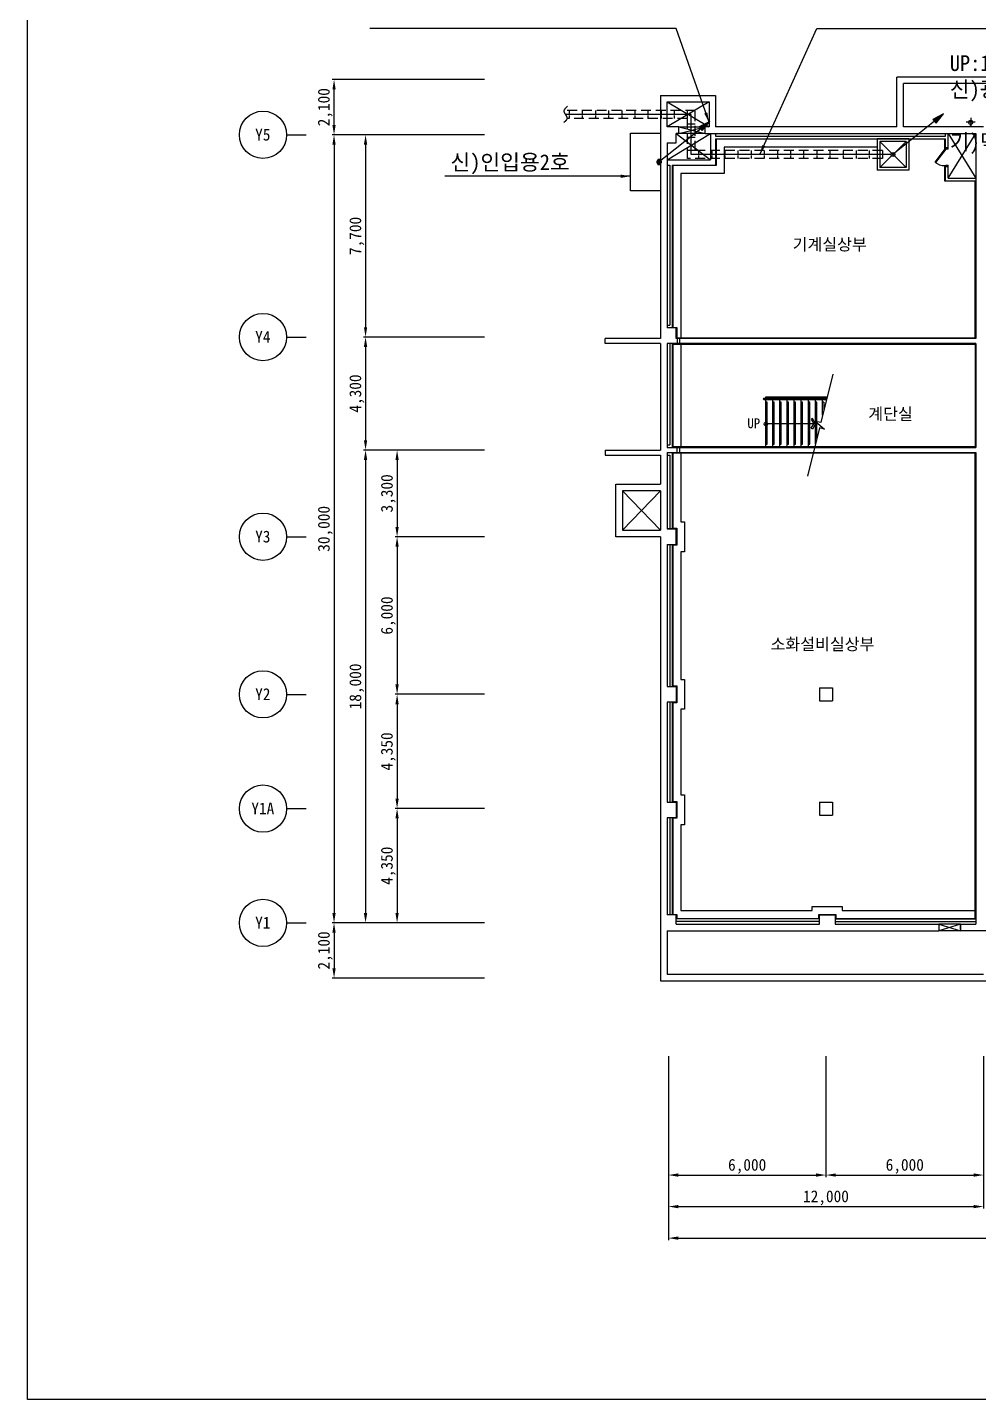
# Model space of a CAD drawing. Header units: millimetres. Extents: x 441907 to 561307, y -193154 to -97320.
# Drawn here: x 441907 to 478113, y -193154 to -140921 of the extents above; entities that cross this region are included whole.
import ezdxf
from ezdxf.enums import TextEntityAlignment as Align

# ---------------------------------------------------------------- set-up
doc = ezdxf.new("R2010")
doc.units = ezdxf.units.MM
doc.linetypes.add('HIDDEN2', pattern=[0.1875, 0.125, -0.0625])
for name, color, linetype in [('TT-TRAY', 4, 'Continuous'), ('TZ-BASE', 253, 'Continuous'), ('TZ-DIMS', 1, 'Continuous'), ('TZ-LEAL', 1, 'Continuous'), ('TZ-LEAT', 3, 'Continuous'), ('TZ-SYMB', 2, 'Continuous'), ('TZ-TEX2', 3, 'Continuous')]:
    doc.layers.add(name, color=color, linetype=linetype)
doc.layers.add('TX-PAPR', color=2, linetype='Continuous', plot=False)
doc.styles.get("Standard").update_dxf_attribs({"font": 'GulimChe.ttf'})
doc.dimstyles.new('D150', dxfattribs={"dimscale": 150, "dimtxt": 3, "dimasz": 2.5, "dimexe": 0.5, "dimexo": 0.5, "dimgap": 0.5, "dimtad": 1, "dimdec": 0, "dimzin": 1, "dimdsep": 46, "dimlunit": 6, "dimtxsty": 'Standard', "dimcen": 1, "dimclrd": 1, "dimclre": 1, "dimclrt": 3, "dimadec": 0, "dimazin": 0, "dimtfac": 1, "dimtdec": 0, "dimtix": 1, "dimtmove": 2, "dimatfit": 3, "dimfxl": 0, "dimtvp": 2, "dimlwd": -1, "dimlwe": -1, "dimarcsym": 0})

# ---------------------------------------------------------------- blocks, each defined once
blk = doc.blocks.new('*D681')
at = {"layer": 'DEFPOINTS', "color": 0}
for p in [(459378, -145008), (454778, -152708), (459378, -152708)]:
    blk.add_point(p, dxfattribs=at)
at = {"layer": 'TZ-DIMS', "color": 1}
for p, q in [((459303, -145008), (454703, -145008)), ((454778, -145383), (454778, -152333)), ((459303, -152708), (454703, -152708))]:
    blk.add_line(p, q, dxfattribs=at)
for points in [[(454715, -145383), (454840, -145383), (454778, -145008)], [(454715, -152333), (454840, -152333), (454778, -152708)]]:
    blk.add_solid(points, dxfattribs=at)
at = {"layer": 'TZ-DIMS', "color": 3, "insert": (454445, -148858), "char_height": 450, "attachment_point": 5, "rotation": 90}
blk.add_mtext('7,700', dxfattribs=at)
blk = doc.blocks.new('*D682')
at = {"layer": 'DEFPOINTS', "color": 0}
for p in [(459378, -160308), (455978, -166308), (459378, -166308)]:
    blk.add_point(p, dxfattribs=at)
at = {"layer": 'TZ-DIMS', "color": 1}
for p, q in [((459303, -160308), (455903, -160308)), ((455978, -160683), (455978, -165933)), ((459303, -166308), (455903, -166308))]:
    blk.add_line(p, q, dxfattribs=at)
for points in [[(455915, -160683), (456040, -160683), (455978, -160308)], [(455915, -165933), (456040, -165933), (455978, -166308)]]:
    blk.add_solid(points, dxfattribs=at)
at = {"layer": 'TZ-DIMS', "color": 3, "insert": (455645, -163308), "char_height": 450, "attachment_point": 5, "rotation": 90}
blk.add_mtext('6,000', dxfattribs=at)
blk = doc.blocks.new('*D683')
at = {"layer": 'DEFPOINTS', "color": 0}
for p in [(459378, -157008), (454778, -175008), (459378, -175008)]:
    blk.add_point(p, dxfattribs=at)
at = {"layer": 'TZ-DIMS', "color": 1}
for p, q in [((459303, -157008), (454703, -157008)), ((454778, -157383), (454778, -174633)), ((459303, -175008), (454703, -175008))]:
    blk.add_line(p, q, dxfattribs=at)
for points in [[(454715, -157383), (454840, -157383), (454778, -157008)], [(454715, -174633), (454840, -174633), (454778, -175008)]]:
    blk.add_solid(points, dxfattribs=at)
at = {"layer": 'TZ-DIMS', "color": 3, "insert": (454444, -166008), "char_height": 450, "attachment_point": 5, "rotation": 90}
blk.add_mtext('18,000', dxfattribs=at)
blk = doc.blocks.new('*D684')
at = {"layer": 'DEFPOINTS', "color": 0}
for p in [(459378, -152708), (454778, -157008), (459378, -157008)]:
    blk.add_point(p, dxfattribs=at)
at = {"layer": 'TZ-DIMS', "color": 1}
for p, q in [((459303, -152708), (454703, -152708)), ((454778, -153083), (454778, -156633)), ((459303, -157008), (454703, -157008))]:
    blk.add_line(p, q, dxfattribs=at)
for points in [[(454715, -153083), (454840, -153083), (454778, -152708)], [(454715, -156633), (454840, -156633), (454778, -157008)]]:
    blk.add_solid(points, dxfattribs=at)
at = {"layer": 'TZ-DIMS', "color": 3, "insert": (454444, -154858), "char_height": 450, "attachment_point": 5, "rotation": 90}
blk.add_mtext('4,300', dxfattribs=at)
blk = doc.blocks.new('*D685')
at = {"layer": 'DEFPOINTS', "color": 0}
for p in [(459378, -157008), (455978, -160308), (459378, -160308)]:
    blk.add_point(p, dxfattribs=at)
at = {"layer": 'TZ-DIMS', "color": 1}
for p, q in [((459303, -157008), (455903, -157008)), ((455978, -157383), (455978, -159933)), ((459303, -160308), (455903, -160308))]:
    blk.add_line(p, q, dxfattribs=at)
for points in [[(455915, -157383), (456040, -157383), (455978, -157008)], [(455915, -159933), (456040, -159933), (455978, -160308)]]:
    blk.add_solid(points, dxfattribs=at)
at = {"layer": 'TZ-DIMS', "color": 3, "insert": (455645, -158658), "char_height": 450, "attachment_point": 5, "rotation": 90}
blk.add_mtext('3,300', dxfattribs=at)
blk = doc.blocks.new('*D686')
at = {"layer": 'DEFPOINTS', "color": 0}
for p in [(466304, -180008), (534304, -180008), (534304, -187008)]:
    blk.add_point(p, dxfattribs=at)
at = {"layer": 'TZ-DIMS', "color": 1}
for p, q in [((466304, -180083), (466304, -187083)), ((534304, -180083), (534304, -187083)), ((466679, -187008), (533929, -187008))]:
    blk.add_line(p, q, dxfattribs=at)
for points in [[(466679, -186946), (466679, -187071), (466304, -187008)], [(533929, -186946), (533929, -187071), (534304, -187008)]]:
    blk.add_solid(points, dxfattribs=at)
at = {"layer": 'TZ-DIMS', "color": 3, "insert": (500304, -186675), "char_height": 450, "attachment_point": 5}
blk.add_mtext('68,000', dxfattribs=at)
blk = doc.blocks.new('*D687')
at = {"layer": 'DEFPOINTS', "color": 0}
for p in [(466304, -180008), (478304, -180008), (478304, -185808)]:
    blk.add_point(p, dxfattribs=at)
at = {"layer": 'TZ-DIMS', "color": 1}
for p, q in [((466304, -180083), (466304, -185883)), ((478304, -180083), (478304, -185883)), ((466679, -185808), (477929, -185808))]:
    blk.add_line(p, q, dxfattribs=at)
for points in [[(466679, -185746), (466679, -185871), (466304, -185808)], [(477929, -185746), (477929, -185871), (478304, -185808)]]:
    blk.add_solid(points, dxfattribs=at)
at = {"layer": 'TZ-DIMS', "color": 3, "insert": (472304, -185475), "char_height": 450, "attachment_point": 5}
blk.add_mtext('12,000', dxfattribs=at)
blk = doc.blocks.new('*D692')
at = {"layer": 'DEFPOINTS', "color": 0}
for p in [(466304, -180008), (472304, -180008), (472304, -184608)]:
    blk.add_point(p, dxfattribs=at)
at = {"layer": 'TZ-DIMS', "color": 1}
for p, q in [((466304, -180083), (466304, -184683)), ((472304, -180083), (472304, -184683)), ((466679, -184608), (471929, -184608))]:
    blk.add_line(p, q, dxfattribs=at)
for points in [[(466679, -184546), (466679, -184671), (466304, -184608)], [(471929, -184546), (471929, -184671), (472304, -184608)]]:
    blk.add_solid(points, dxfattribs=at)
at = {"layer": 'TZ-DIMS', "color": 3, "insert": (469304, -184275), "char_height": 450, "attachment_point": 5}
blk.add_mtext('6,000', dxfattribs=at)
blk = doc.blocks.new('*D693')
at = {"layer": 'DEFPOINTS', "color": 0}
for p in [(472304, -180008), (478304, -180008), (478304, -184608)]:
    blk.add_point(p, dxfattribs=at)
at = {"layer": 'TZ-DIMS', "color": 1}
for p, q in [((472304, -180083), (472304, -184683)), ((478304, -180083), (478304, -184683)), ((472679, -184608), (477929, -184608))]:
    blk.add_line(p, q, dxfattribs=at)
for points in [[(472679, -184546), (472679, -184671), (472304, -184608)], [(477929, -184546), (477929, -184671), (478304, -184608)]]:
    blk.add_solid(points, dxfattribs=at)
at = {"layer": 'TZ-DIMS', "color": 3, "insert": (475304, -184275), "char_height": 450, "attachment_point": 5}
blk.add_mtext('6,000', dxfattribs=at)
blk = doc.blocks.new('*D664')
at = {"layer": 'DEFPOINTS', "color": 0}
for p in [(459378, -166308), (455978, -170658), (459378, -170658)]:
    blk.add_point(p, dxfattribs=at)
at = {"layer": 'TZ-DIMS', "color": 1}
for p, q in [((459303, -166308), (455903, -166308)), ((455978, -166683), (455978, -170283)), ((459303, -170658), (455903, -170658))]:
    blk.add_line(p, q, dxfattribs=at)
for points in [[(455915, -166683), (456040, -166683), (455978, -166308)], [(455915, -170283), (456040, -170283), (455978, -170658)]]:
    blk.add_solid(points, dxfattribs=at)
at = {"layer": 'TZ-DIMS', "color": 3, "insert": (455644, -168483), "char_height": 450, "attachment_point": 5, "rotation": 90}
blk.add_mtext('4,350', dxfattribs=at)
blk = doc.blocks.new('*D665')
at = {"layer": 'DEFPOINTS', "color": 0}
for p in [(459378, -170658), (455978, -175008), (459378, -175008)]:
    blk.add_point(p, dxfattribs=at)
at = {"layer": 'TZ-DIMS', "color": 1}
for p, q in [((459303, -170658), (455903, -170658)), ((455978, -171033), (455978, -174633)), ((459303, -175008), (455903, -175008))]:
    blk.add_line(p, q, dxfattribs=at)
for points in [[(455915, -171033), (456040, -171033), (455978, -170658)], [(455915, -174633), (456040, -174633), (455978, -175008)]]:
    blk.add_solid(points, dxfattribs=at)
at = {"layer": 'TZ-DIMS', "color": 3, "insert": (455644, -172833), "char_height": 450, "attachment_point": 5, "rotation": 90}
blk.add_mtext('4,350', dxfattribs=at)
blk = doc.blocks.new('*D656')
at = {"layer": 'DEFPOINTS', "color": 0}
for p in [(453578, -142908), (459378, -142908), (459378, -145008)]:
    blk.add_point(p, dxfattribs=at)
at = {"layer": 'TZ-DIMS', "color": 1}
for p, q in [((459303, -142908), (453503, -142908)), ((453578, -144633), (453578, -143283)), ((459303, -145008), (453503, -145008))]:
    blk.add_line(p, q, dxfattribs=at)
for points in [[(453515, -143283), (453640, -143283), (453578, -142908)], [(453515, -144633), (453640, -144633), (453578, -145008)]]:
    blk.add_solid(points, dxfattribs=at)
at = {"layer": 'TZ-DIMS', "color": 3, "insert": (453244, -143958), "char_height": 450, "attachment_point": 5, "rotation": 90}
blk.add_mtext('2,100', dxfattribs=at)
blk = doc.blocks.new('*D657')
at = {"layer": 'DEFPOINTS', "color": 0}
for p in [(459378, -145008), (453578, -175008), (459378, -175008)]:
    blk.add_point(p, dxfattribs=at)
at = {"layer": 'TZ-DIMS', "color": 1}
for p, q in [((459303, -145008), (453503, -145008)), ((453578, -145383), (453578, -174633)), ((459303, -175008), (453503, -175008))]:
    blk.add_line(p, q, dxfattribs=at)
for points in [[(453515, -145383), (453640, -145383), (453578, -145008)], [(453515, -174633), (453640, -174633), (453578, -175008)]]:
    blk.add_solid(points, dxfattribs=at)
at = {"layer": 'TZ-DIMS', "color": 3, "insert": (453245, -160008), "char_height": 450, "attachment_point": 5, "rotation": 90}
blk.add_mtext('30,000', dxfattribs=at)
blk = doc.blocks.new('*D658')
at = {"layer": 'DEFPOINTS', "color": 0}
for p in [(459378, -175008), (453578, -177108), (459378, -177108)]:
    blk.add_point(p, dxfattribs=at)
at = {"layer": 'TZ-DIMS', "color": 1}
for p, q in [((459303, -175008), (453503, -175008)), ((453578, -175383), (453578, -176733)), ((459303, -177108), (453503, -177108))]:
    blk.add_line(p, q, dxfattribs=at)
for points in [[(453515, -175383), (453640, -175383), (453578, -175008)], [(453515, -176733), (453640, -176733), (453578, -177108)]]:
    blk.add_solid(points, dxfattribs=at)
at = {"layer": 'TZ-DIMS', "color": 3, "insert": (453244, -176058), "char_height": 450, "attachment_point": 5, "rotation": 90}
blk.add_mtext('2,100', dxfattribs=at)

msp = doc.modelspace()

# ---------------------------------------------------------------- hatches: boundary and pattern name
at = {"layer": 'TZ-SYMB'}
for points in [[(467880.5, -144499.6), (467476.1, -144704.1), (467592.7, -144849.7)], [(476781, -144214.6), (476376.6, -144419.1), (476493.2, -144564.7)]]:
    msp.add_hatch(color=256, dxfattribs=at).paths.add_polyline_path(points)

# ---------------------------------------------------------------- linework, layer by layer
at = {"layer": 'TT-TRAY', "const_width": 50}
msp.add_lwpolyline([(462467.1, -143920), (462427.4, -143956.2), (462390.9, -143992.8), (462375, -144011.3), (462361.1, -144030.1), (462349.7, -144049.1), (462341.1, -144068.4), (462335.8, -144088), (462334.4, -144111.6), (462336.7, -144128.4), (462342.7, -144149.2), (462351.7, -144170.3), (462362.9, -144191.6), (462389.3, -144234.5), (462416.5, -144277.3), (462439.1, -144319.4), (462446.9, -144340), (462451.5, -144360.1), (462452.3, -144376.9), (462448.6, -144398.8), (462441, -144417.4), (462430.1, -144435.6), (462416.1, -144453.4), (462399.8, -144470.9), (462361.7, -144505.2), (462319.6, -144539)], dxfattribs=at)
at = {"layer": 'TT-TRAY', "linetype": 'HIDDEN2', "ltscale": 3000}
for points in [[(474454.6, -145608.2), (467327.1, -145608.2), (467327.1, -144083.2), (462337.1, -144083.2)], [(474454.6, -145908.2), (467027.1, -145908.2), (467027.1, -144383.2), (462451.2, -144383.2)], [(474454.6, -145608.2), (474454.6, -145908.2)]]:
    msp.add_lwpolyline(points, dxfattribs=at)
at = {"layer": 'TT-TRAY', "linetype": 'HIDDEN2', "ltscale": 1000}
for points in [[(462527.1, -144083.2), (462527.1, -144383.2)], [(463027.1, -144083.2), (463027.1, -144383.2)], [(463527.1, -144083.2), (463527.1, -144383.2)], [(464027.1, -144083.2), (464027.1, -144383.2)], [(464527.1, -144083.2), (464527.1, -144383.2)], [(465027.1, -144083.2), (465027.1, -144383.2)], [(465527.1, -144083.2), (465527.1, -144383.2)], [(466027.1, -144083.2), (466027.1, -144383.2)], [(466527.1, -144083.2), (466527.1, -144383.2)], [(467027.1, -144383.2), (467027.1, -144083.2)], [(467327.1, -144608.2), (467027.1, -144608.2)], [(467327.1, -145108.2), (467027.1, -145108.2)], [(467327.1, -145608.2), (467027.1, -145608.2)], [(467454.6, -145608.2), (467454.6, -145908.2)], [(467954.6, -145608.2), (467954.6, -145908.2)], [(468454.6, -145608.2), (468454.6, -145908.2)], [(468954.6, -145608.2), (468954.6, -145908.2)], [(469454.6, -145608.2), (469454.6, -145908.2)], [(469954.6, -145608.2), (469954.6, -145908.2)], [(470454.6, -145608.2), (470454.6, -145908.2)], [(470954.6, -145608.2), (470954.6, -145908.2)], [(471454.6, -145608.2), (471454.6, -145908.2)], [(471954.6, -145608.2), (471954.6, -145908.2)], [(472454.6, -145608.2), (472454.6, -145908.2)], [(472954.6, -145608.2), (472954.6, -145908.2)], [(473454.6, -145608.2), (473454.6, -145908.2)], [(473954.6, -145608.2), (473954.6, -145908.2)]]:
    msp.add_lwpolyline(points, dxfattribs=at)
at = {"layer": 'TT-TRAY'}
for points in [[(474779.6, -145758.2), (467177.1, -145758.2), (467177.1, -144233.2), (462388.4, -144233.2)], [(465904.2, -145943.2), (466004.2, -146143.2)], [(465904.2, -146143.2), (466004.2, -145943.2)]]:
    msp.add_lwpolyline(points, dxfattribs=at)
msp.add_lwpolyline([(465904.2, -146143.2), (466004.2, -146143.2), (466004.2, -145943.2), (465904.2, -145943.2)], close=True, dxfattribs=at)
at = {"layer": 'TX-PAPR'}
msp.add_lwpolyline([(441906.5, -115754.4), (561306.5, -115754.4), (561306.5, -193154.4), (441906.5, -193154.4)], close=True, dxfattribs=at)
at = {"layer": 'TZ-BASE'}
for p, q in [((478894.2, -142808.2), (475004.2, -142808.2)), ((475004.2, -144708.2), (475004.2, -142808.2)), ((478894.2, -143058.2), (475254.2, -143058.2)), ((475254.2, -144708.2), (475254.2, -143058.2)), ((466004.2, -143508.2), (468104.2, -143508.2)), ((466004.2, -143508.2), (466004.2, -152758.2)), ((468104.2, -143508.2), (468104.2, -144708.2)), ((466254.2, -143758.2), (467854.2, -144708.2)), ((467854.2, -143758.2), (466254.2, -144708.2)), ((466254.2, -143758.2), (467854.2, -143758.2)), ((466254.2, -144708.2), (466254.2, -143758.2)), ((467854.2, -143758.2), (467854.2, -144708.2)), ((477988, -144533.2), (477638, -144533.2)), ((477813, -144358.2), (477813, -144708.2)), ((466704.2, -144708.2), (466254.2, -144708.2)), ((466254.2, -145958.2), (467904.2, -144958.2)), ((466604.2, -144958.2), (467904.2, -145958.2)), ((466704.2, -144958.2), (466604.2, -144958.2)), ((466604.2, -145308.2), (466604.2, -144958.2)), ((466704.2, -144958.2), (466704.2, -144708.2)), ((466704.2, -144958.2), (467704.2, -144708.2)), ((466704.2, -144708.2), (467704.2, -144958.2)), ((466704.2, -144708.2), (467704.2, -144708.2)), ((467704.2, -144958.2), (466704.2, -144958.2)), ((467704.2, -144958.2), (467704.2, -144708.2)), ((467854.2, -144708.2), (467704.2, -144708.2)), ((467704.2, -144958.2), (478004.2, -144958.2)), ((467904.2, -144958.2), (467904.2, -145958.2)), ((475004.2, -144708.2), (468104.2, -144708.2)), ((468104.2, -144958.2), (468104.2, -145058.2)), ((468104.2, -145058.2), (476854.2, -145058.2)), ((468104.2, -145158.2), (476854.2, -145158.2)), ((468104.2, -145158.2), (468104.2, -146158.2)), ((474254.6, -145178.2), (468124.2, -145178.2)), ((468124.2, -145178.2), (468124.2, -146178.2)), ((474254.6, -145158.2), (474254.6, -146358.2)), ((475454.6, -145158.2), (474254.6, -145158.2)), ((478304.2, -144708.2), (475254.2, -144708.2)), ((475454.6, -145158.2), (475454.6, -146358.2)), ((476834.2, -145178.2), (475454.6, -145178.2)), ((476834.2, -145508.2), (476834.2, -145178.2)), ((476854.2, -145058.2), (476854.2, -144958.2)), ((476854.2, -145498.2), (476854.2, -145158.2)), ((476954.2, -144958.2), (478004.2, -146658.2)), ((476954.2, -146658.2), (478004.2, -144958.2)), ((476954.2, -145498.2), (476954.2, -144958.2)), ((478004.2, -144958.2), (478004.2, -152758.2)), ((466254.2, -145308.2), (466254.2, -152358.2)), ((466254.2, -145308.2), (466604.2, -145308.2)), ((474254.6, -145478.2), (468424.2, -145478.2)), ((468424.2, -145478.2), (468424.2, -146478.2)), ((474354.6, -145258.2), (474354.6, -146258.2)), ((475354.6, -145258.2), (474354.6, -145258.2)), ((475354.6, -146258.2), (474354.6, -145258.2)), ((475354.6, -145258.2), (474354.6, -146258.2)), ((475354.6, -145258.2), (475354.6, -146258.2)), ((476834.2, -145537.6), (476443.4, -146046)), ((476862.1, -145559), (476471.9, -146066.7)), ((476834.2, -145537.6), (476834.2, -145508.2)), ((476954.2, -145508.2), (476834.2, -145508.2)), ((476870.1, -145537.6), (476834.2, -145537.6)), ((476854.2, -145498.2), (476954.2, -145498.2)), ((476870.1, -145558.1), (476870.1, -145537.6)), ((476954.2, -145558.1), (476870.1, -145558.1)), ((476954.2, -145558.1), (476954.2, -145508.2)), ((466254.2, -145958.2), (467904.2, -145958.2)), ((466254.2, -146158.2), (466354.2, -146158.2)), ((466354.2, -146158.2), (466354.2, -152258.2)), ((466454.2, -146158.2), (468104.2, -146158.2)), ((466454.2, -146158.2), (466454.2, -152358.2)), ((468124.2, -146178.2), (466474.2, -146178.2)), ((466474.2, -146178.2), (466474.2, -152338.2)), ((476834.2, -146178.8), (476870.1, -146178.8)), ((476834.2, -146208.2), (476834.2, -146178.8)), ((476834.2, -146778.2), (476834.2, -146208.2)), ((476954.2, -146208.2), (476834.2, -146208.2)), ((476854.2, -146758.2), (476854.2, -146218.2)), ((476854.2, -146218.2), (476954.2, -146218.2)), ((476870.1, -146158.3), (476954.2, -146158.3)), ((476870.1, -146178.8), (476870.1, -146158.3)), ((476870.1, -146178.8), (476870.1, -146158.3)), ((476954.2, -146208.2), (476954.2, -146158.3)), ((476954.2, -146658.2), (476954.2, -146218.2)), ((468424.2, -146478.2), (466774.2, -146478.2)), ((466774.2, -146478.2), (466774.2, -152738.2)), ((475454.6, -146358.2), (474254.6, -146358.2)), ((475354.6, -146258.2), (474354.6, -146258.2)), ((476854.2, -146758.2), (478004.2, -146758.2)), ((476954.2, -146658.2), (478004.2, -146658.2)), ((477984.2, -146778.2), (476834.2, -146778.2)), ((477984.2, -152738.2), (477984.2, -146778.2)), ((466254.2, -152258.2), (466354.2, -152258.2)), ((466604.2, -152358.2), (466254.2, -152358.2)), ((466474.2, -152338.2), (466624.2, -152338.2)), ((466604.2, -152758.2), (466604.2, -152358.2)), ((466624.2, -152338.2), (466624.2, -152738.2)), ((466004.2, -152758.2), (463904.2, -152758.2)), ((463904.2, -152958.2), (463904.2, -152758.2)), ((466004.2, -152958.2), (463904.2, -152958.2)), ((466004.2, -152958.2), (466004.2, -157008.2)), ((466254.2, -152958.2), (466254.2, -156908.2)), ((478004.2, -152958.2), (466254.2, -152958.2)), ((466354.2, -152958.2), (466354.2, -156808.2)), ((466454.2, -152958.2), (466454.2, -156908.2)), ((466474.2, -152978.2), (477984.2, -152978.2)), ((466474.2, -152978.2), (466474.2, -156888.2)), ((478004.2, -152758.2), (466604.2, -152758.2)), ((466624.2, -152738.2), (477984.2, -152738.2)), ((466640.6, -152758.2), (466640.6, -152958.2)), ((466730.6, -152758.2), (466730.6, -152958.2)), ((466784.2, -152978.2), (466784.2, -156888.2)), ((477984.2, -152978.2), (477984.2, -156888.2)), ((478004.2, -152958.2), (478004.2, -156908.2)), ((469939.2, -155033.2), (472334.2, -155033.2)), ((469939.2, -155083.2), (472321.9, -155083.2)), ((470014.2, -154983.2), (472346.5, -154983.2)), ((470014.2, -155033.2), (470014.2, -154983.2)), ((470014.2, -156888.2), (470014.2, -155083.2)), ((470284.2, -155033.2), (470284.2, -154983.2)), ((470284.2, -156888.2), (470284.2, -155083.2)), ((470554.2, -155033.2), (470554.2, -154983.2)), ((470554.2, -156888.2), (470554.2, -155083.2)), ((470824.2, -155033.2), (470824.2, -154983.2)), ((470824.2, -156888.2), (470824.2, -155083.2)), ((471094.2, -155033.2), (471094.2, -154983.2)), ((471094.2, -156888.2), (471094.2, -155083.2)), ((471364.2, -155033.2), (471364.2, -154983.2)), ((471364.2, -156888.2), (471364.2, -155083.2)), ((471634.2, -155033.2), (471634.2, -154983.2)), ((471634.2, -156888.2), (471634.2, -155083.2)), ((471904.2, -155033.2), (471904.2, -154983.2)), ((471904.2, -156776.1), (471904.2, -155083.2)), ((472174.2, -155033.2), (472174.2, -154983.2)), ((472174.2, -155681.7), (472174.2, -155083.2)), ((470064.2, -155183.2), (470014.2, -155183.2)), ((470064.2, -156788.2), (470064.2, -155183.2)), ((470334.2, -155183.2), (470284.2, -155183.2)), ((470334.2, -156788.2), (470334.2, -155183.2)), ((470604.2, -155183.2), (470554.2, -155183.2)), ((470604.2, -156788.2), (470604.2, -155183.2)), ((470874.2, -155183.2), (470824.2, -155183.2)), ((470874.2, -156788.2), (470874.2, -155183.2)), ((471144.2, -155183.2), (471094.2, -155183.2)), ((471144.2, -156788.2), (471144.2, -155183.2)), ((471414.2, -155183.2), (471364.2, -155183.2)), ((471414.2, -156788.2), (471414.2, -155183.2)), ((471684.2, -155183.2), (471634.2, -155183.2)), ((471684.2, -156788.2), (471684.2, -155183.2)), ((471954.2, -155183.2), (471904.2, -155183.2)), ((471954.2, -156573.4), (471954.2, -155183.2)), ((472224.2, -155183.2), (472174.2, -155183.2)), ((472224.2, -155183.2), (472224.2, -155479.1)), ((471904.2, -156008.2), (470014.2, -156008.2)), ((471788.9, -155808.4), (471739.2, -155837.1)), ((471739.2, -155837.1), (471838.2, -156008.6)), ((471739.2, -156179.3), (471838.2, -156007.8)), ((471904.2, -156008.2), (471788.9, -155808.4)), ((471904.2, -156008.2), (471788.9, -156208)), ((471788.9, -156208), (471739.2, -156179.3)), ((463904.2, -157008.2), (466004.2, -157008.2)), ((463904.2, -157008.2), (463904.2, -157208.2)), ((463904.2, -157208.2), (466004.2, -157208.2)), ((466004.2, -157208.2), (466004.2, -158308.2)), ((466254.2, -156808.2), (466354.2, -156808.2)), ((466254.2, -156908.2), (478004.2, -156908.2)), ((466254.2, -157108.2), (478004.2, -157108.2)), ((466254.2, -157108.2), (466254.2, -160008.2)), ((466254.2, -157208.2), (466354.2, -157208.2)), ((466354.2, -157208.2), (466354.2, -160008.2)), ((466454.2, -157108.2), (466454.2, -160008.2)), ((477984.2, -156888.2), (466474.2, -156888.2)), ((466474.2, -157128.2), (466474.2, -159988.2)), ((477984.2, -157128.2), (466474.2, -157128.2)), ((466640.6, -157108.2), (466640.6, -156908.2)), ((466740.6, -157108.2), (466740.6, -156908.2)), ((466774.2, -157128.2), (466774.2, -159738.2)), ((470014.2, -156788.2), (470064.2, -156788.2)), ((470284.2, -156788.2), (470334.2, -156788.2)), ((470554.2, -156788.2), (470604.2, -156788.2)), ((470824.2, -156788.2), (470874.2, -156788.2)), ((471094.2, -156788.2), (471144.2, -156788.2)), ((471364.2, -156788.2), (471414.2, -156788.2)), ((471634.2, -156788.2), (471684.2, -156788.2)), ((477984.2, -174838.2), (477984.2, -157128.2)), ((478004.2, -157108.2), (478004.2, -175058.2)), ((464304.2, -158308.2), (466004.2, -158308.2)), ((464304.2, -160308.2), (464304.2, -158308.2)), ((464554.2, -158558.2), (466004.2, -160058.2)), ((464554.2, -160058.2), (466004.2, -158558.2)), ((464554.2, -158558.2), (464554.2, -160058.2)), ((466004.2, -158558.2), (464554.2, -158558.2)), ((466004.2, -158558.2), (466004.2, -160058.2)), ((466774.2, -159738.2), (466924.2, -159738.2)), ((466924.2, -159738.2), (466924.2, -160878.2)), ((466004.2, -160308.2), (464304.2, -160308.2)), ((464554.2, -160058.2), (466004.2, -160058.2)), ((466004.2, -160308.2), (466004.2, -177208.2)), ((466254.2, -160008.2), (466604.2, -160008.2)), ((466474.2, -159988.2), (466624.2, -159988.2)), ((466624.2, -159988.2), (466624.2, -160628.2)), ((466254.2, -160608.2), (466254.2, -166008.2)), ((466354.2, -160608.2), (466354.2, -166008.2)), ((466454.2, -160608.2), (466454.2, -166008.2)), ((466624.2, -160628.2), (466474.2, -160628.2)), ((466474.2, -160628.2), (466474.2, -165988.2)), ((466774.2, -160878.2), (466774.2, -165738.2)), ((466924.2, -160878.2), (466774.2, -160878.2)), ((466474.2, -165988.2), (466624.2, -165988.2)), ((466624.2, -165988.2), (466624.2, -166628.2)), ((466774.2, -165738.2), (466924.2, -165738.2)), ((466924.2, -165738.2), (466924.2, -166878.2)), ((472054.2, -166058.2), (472054.2, -166558.2)), ((472054.2, -166058.2), (472554.2, -166058.2)), ((472554.2, -166058.2), (472554.2, -166558.2)), ((466254.2, -166608.2), (466254.2, -170408.2)), ((466354.2, -166608.2), (466354.2, -170408.2)), ((466454.2, -166608.2), (466454.2, -170408.2)), ((472054.2, -166558.2), (472554.2, -166558.2)), ((466624.2, -166628.2), (466474.2, -166628.2)), ((466474.2, -166628.2), (466474.2, -170388.2)), ((466774.2, -166878.2), (466774.2, -170138.2)), ((466924.2, -166878.2), (466774.2, -166878.2)), ((466774.2, -170138.2), (466924.2, -170138.2)), ((466924.2, -170138.2), (466924.2, -171278.2)), ((466474.2, -170388.2), (466624.2, -170388.2)), ((466624.2, -170388.2), (466624.2, -171028.2)), ((472054.2, -170408.2), (472054.2, -170908.2)), ((472054.2, -170408.2), (472554.2, -170408.2)), ((472554.2, -170408.2), (472554.2, -170908.2)), ((466254.2, -171008.2), (466254.2, -174708.2)), ((466354.2, -171008.2), (466354.2, -174708.2)), ((466454.2, -171008.2), (466454.2, -174708.2)), ((466474.2, -171028.2), (466474.2, -174688.2)), ((466624.2, -171028.2), (466474.2, -171028.2)), ((466774.2, -171278.2), (466774.2, -174538.2)), ((466924.2, -171278.2), (466774.2, -171278.2)), ((472054.2, -170908.2), (472554.2, -170908.2)), ((471784.2, -174538.2), (471784.2, -174388.2)), ((471784.2, -174388.2), (472924.2, -174388.2)), ((472924.2, -174388.2), (472924.2, -174538.2)), ((466474.2, -174688.2), (466624.2, -174688.2)), ((472054.2, -174858.2), (466604.2, -174858.2)), ((472054.2, -174958.2), (466604.2, -174958.2)), ((466624.2, -174688.2), (466624.2, -174838.2)), ((466624.2, -174838.2), (472034.2, -174838.2)), ((466774.2, -174538.2), (471784.2, -174538.2)), ((472034.2, -174838.2), (472034.2, -174688.2)), ((472034.2, -174688.2), (472674.2, -174688.2)), ((472654.2, -174858.2), (478004.2, -174858.2)), ((472654.2, -174958.2), (478004.2, -174958.2)), ((472674.2, -174688.2), (472674.2, -174838.2)), ((472674.2, -174838.2), (477984.2, -174838.2)), ((472924.2, -174538.2), (477984.2, -174538.2)), ((466254.2, -175308.2), (476604.2, -175308.2)), ((466254.2, -175308.2), (466254.2, -176958.2)), ((466604.2, -175058.2), (472054.2, -175058.2)), ((472654.2, -175058.2), (476604.2, -175058.2)), ((477424.2, -175058.2), (476604.2, -175308.2)), ((476604.2, -175058.2), (477424.2, -175308.2)), ((476604.2, -175058.2), (476604.2, -175308.2)), ((477424.2, -175058.2), (476604.2, -175058.2)), ((476604.2, -175058.2), (476604.2, -175308.2)), ((476604.2, -175058.2), (476604.2, -175258.2)), ((477424.2, -175308.2), (476604.2, -175308.2)), ((477424.2, -175058.2), (477424.2, -175308.2)), ((477424.2, -175058.2), (478004.2, -175058.2)), ((477424.2, -175258.2), (477424.2, -175058.2)), ((477424.2, -175058.2), (477424.2, -175308.2)), ((478604.2, -175308.2), (477424.2, -175308.2)), ((466254.2, -176958.2), (478304.2, -176958.2)), ((466004.2, -177208.2), (478594.2, -177208.2))]:
    msp.add_line(p, q, dxfattribs=at)
for points in [[(477808.5, -144658.2), (477808.5, -144608.2), (477817.5, -144608.2), (477817.5, -144658.2), (477808.5, -144658.2)], [(472559.2, -154121.4), (472104, -155966.1), (471909.9, -155918.2), (472250.3, -156208.2), (472056.1, -156160.3), (471601, -158004.9)], [(466254.2, -160608.2), (466604.2, -160608.2), (466604.2, -160008.2), (466254.2, -160008.2)], [(466254.2, -166008.2), (466604.2, -166008.2), (466604.2, -166608.2), (466254.2, -166608.2)], [(466254.2, -170408.2), (466604.2, -170408.2), (466604.2, -171008.2), (466254.2, -171008.2)], [(466604.2, -175058.2), (466604.2, -174708.2), (466254.2, -174708.2)], [(472054.2, -175058.2), (472054.2, -174708.2), (472654.2, -174708.2), (472654.2, -175058.2)]]:
    msp.add_lwpolyline(points, dxfattribs=at)
msp.add_lwpolyline([(466004.2, -144943.2), (466004.2, -147143.2), (464864.2, -147143.2), (464864.2, -144943.2)], close=True, dxfattribs=at)
for centre, radius in [((477813, -144533.2), 75), ((470014.2, -156018.2), 66.7), ((470014.2, -156018.2), 66.7)]:
    msp.add_circle(centre, radius, dxfattribs=at)
for centre, radius, start in [((476834.2, -145537.6), 641.3, 232.45171), ((469939.2, -155058.2), 25, 90)]:
    msp.add_arc(centre, radius, start, 270, dxfattribs=at)
at = {"layer": 'TZ-LEAL'}
for p, q in [((451772.8, -145008.2), (452522.8, -145008.2)), ((451772.8, -152708.2), (452522.8, -152708.2)), ((451772.8, -160308.2), (452522.8, -160308.2)), ((451772.8, -166308.2), (452522.8, -166308.2)), ((451772.8, -170658.2), (452522.8, -170658.2)), ((451772.8, -175008.2), (452522.8, -175008.2))]:
    msp.add_line(p, q, dxfattribs=at)
for centre in [(450872.8, -145008.2), (450872.8, -152708.2), (450872.8, -160308.2), (450872.8, -166308.2), (450872.8, -170658.2), (450872.8, -175008.2)]:
    msp.add_circle(centre, 900, dxfattribs=at)
at = {"layer": 'TZ-SYMB'}
for points in [[(467880.5, -144499.6), (467476.1, -144704.1), (467592.7, -144849.7)], [(476781, -144214.6), (476376.6, -144419.1), (476493.2, -144564.7)]]:
    msp.add_lwpolyline(points, close=True, dxfattribs=at)
for points in [[(476434.9, -144491.9), (474854.6, -145758.2)], [(467534.4, -144776.9), (465954.2, -146043.2)]]:
    msp.add_lwpolyline(points, dxfattribs=at)
for centre, radius in [((474854.6, -145758.2), 75), ((465954.2, -146043.2), 80.4)]:
    msp.add_circle(centre, radius, dxfattribs=at)

# ---------------------------------------------------------------- texts
at = {"layer": 'TZ-BASE'}
for s, p in [('기계실상부', (472447.1, -149406.2)), ('계단실', (474761.5, -155858.1)), ('소화설비실상부', (472171.5, -164623.8))]:
    msp.add_text(s, height=450, dxfattribs=at).set_placement(p, align=Align.CENTER)
msp.add_text('UP', height=375, rotation=0, dxfattribs=at).set_placement((469555.3, -155992.4), align=Align.MIDDLE)
at = {"layer": 'TZ-LEAT'}
for s, p in [('Y5', (450866, -145001.7)), ('Y4', (450866, -152701.7)), ('Y3', (450866, -160301.7)), ('Y2', (450866, -166301.7)), ('Y1A', (450866, -170651.7)), ('Y1', (450866, -175001.7))]:
    msp.add_text(s, height=450, dxfattribs=at).set_placement(p, align=Align.MIDDLE_CENTER)
at = {"layer": 'TZ-LEAT', "insert": (462549.1, -146510.6), "char_height": 600, "attachment_point": 9}
msp.add_mtext('{\\C6;신)인입용2호}', dxfattribs=at)
at = {"layer": 'TZ-TEX2'}
for s, p in [('UP:1층 통신기기실', (477017.2, -142279.3)), ('신)광케이블 48Cx2x8m', (477017.2, -143278.5)), ('기)덕트(W300xH100)', (477017.2, -145276.9))]:
    msp.add_text(s, height=600, dxfattribs=at).set_placement(p, align=Align.MIDDLE_LEFT)

# ---------------------------------------------------------------- dimensions: what is measured, and where the dimension line sits
at = {"layer": 'TZ-DIMS'}
for base, p1, p2, angle, picture, middle in [((453578, -142908.2), (459378, -145008.2), (459378, -142908.2), 270, '*D656', (453244.5, -143958.2)), ((453578, -175008.2), (459378, -145008.2), (459378, -175008.2), 90, '*D657', (453244.8, -160008.2)), ((454778, -152708.2), (459378, -145008.2), (459378, -152708.2), 90, '*D681', (454444.8, -148858.2)), ((454778, -157008.2), (459378, -152708.2), (459378, -157008.2), 90, '*D684', (454444.5, -154858.2)), ((454778, -175008.2), (459378, -157008.2), (459378, -175008.2), 90, '*D683', (454444.5, -166008.2)), ((455978, -160308.2), (459378, -157008.2), (459378, -160308.2), 90, '*D685', (455644.8, -158658.2)), ((455978, -166308.2), (459378, -160308.2), (459378, -166308.2), 90, '*D682', (455644.8, -163308.2)), ((455978, -170658.2), (459378, -166308.2), (459378, -170658.2), 90, '*D664', (455644.5, -168483.2)), ((455978, -175008.2), (459378, -170658.2), (459378, -175008.2), 90, '*D665', (455644.5, -172833.2)), ((453578, -177108.2), (459378, -175008.2), (459378, -177108.2), 90, '*D658', (453244.5, -176058.2))]:
    dim = msp.add_linear_dim(base=base, p1=p1, p2=p2, angle=angle, dimstyle='D150', dxfattribs=at)
    dim.commit()
    dim.dimension.update_dxf_attribs({"geometry": picture, "text_midpoint": middle})
for base, p1, p2, picture, middle in [((534304.2, -187008.2), (466304.2, -180008.2), (534304.2, -180008.2), '*D686', (500304.2, -186675)), ((478304.2, -185808.2), (466304.2, -180008.2), (478304.2, -180008.2), '*D687', (472304.2, -185474.7)), ((472304.2, -184608.2), (466304.2, -180008.2), (472304.2, -180008.2), '*D692', (469304.2, -184275)), ((478304.2, -184608.2), (472304.2, -180008.2), (478304.2, -180008.2), '*D693', (475304.2, -184275))]:
    dim = msp.add_linear_dim(base=base, p1=p1, p2=p2, dimstyle='D150', dxfattribs=at)
    dim.commit()
    dim.dimension.update_dxf_attribs({"geometry": picture, "text_midpoint": middle})

# ---------------------------------------------------------------- leaders
at = {"layer": 'TZ-LEAL', "annotation_type": 0, "has_hookline": 1}
for points, hookline_direction, text_width in [([(467854.2, -144531.6), (466596.2, -140958.4), (466008.5, -140958.4)], 1, 10996.3), ([(469783, -145758.2), (471962.2, -140958.4), (472549.9, -140958.4)], 0, 11404.8), ([(464864.2, -146585.6), (463432.7, -146585.6), (462624.1, -146585.6)], 1, 4749.7)]:
    msp.add_leader(points, dimstyle='D150', dxfattribs=dict(at, hookline_direction=hookline_direction, text_width=text_width))

doc.saveas('drawing.dxf')
